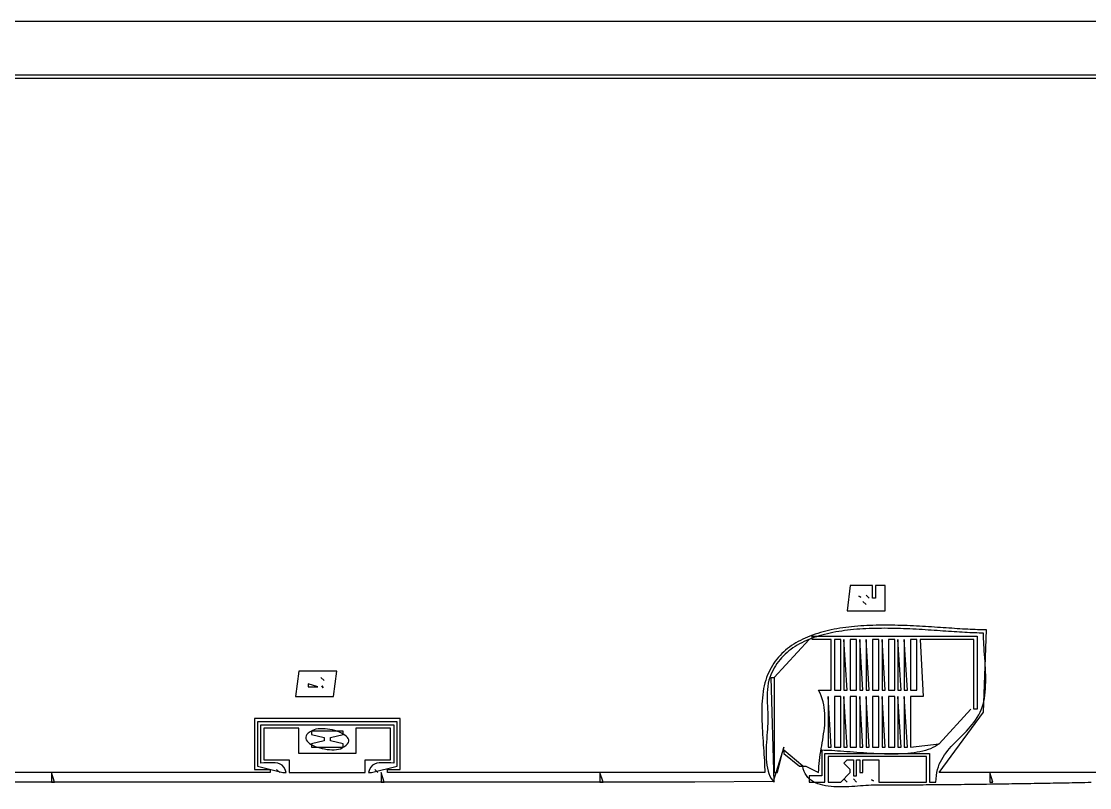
# Model space of a CAD drawing. Extents: x 0 to 1224, y 0 to 792.
# Drawn here: x 230.5 to 567.5, y 550.2 to 792 of the extents above; entities that cross this region are included whole.
import ezdxf

# ---------------------------------------------------------------- set-up
doc = ezdxf.new("R2010")
doc.units = 0
doc.layers.add('C7', color=7, linetype='CONTINUOUS')

msp = doc.modelspace()

# ---------------------------------------------------------------- linework, layer by layer
at = {"layer": 'C7'}
for points in [[(0, 792), (0, 0), (1224, 0), (1224, 792), (0, 792)], [(36, 775), (36, 18), (1206, 18), (1206, 775), (36, 775)], [(37, 774), (37, 19), (1205, 19), (1205, 774), (37, 774)], [(492, 614), (491, 606), (503, 606), (503, 614), (500, 614), (500, 610), (499, 610), (499, 614), (492, 614)], [(494.666656, 610.666687), (495.333344, 610.333313), (494.666656, 610.666687)], [(497, 611), (498, 610), (497, 611)], [(496, 609), (497, 608), (496, 609)], [(796, 555), (520, 555), (533.972229, 574), (535, 600), (534.3121, 600.0033), (533.6071, 600.0132), (532.8854, 600.0291), (532.1476, 600.0508), (531.3941, 600.0778), (530.6255, 600.1098), (529.8423, 600.1463), (529.0449, 600.187), (528.234, 600.2316), (527.41, 600.2796), (526.5735, 600.3306), (525.7249, 600.3843), (524.8648, 600.4403), (523.9936, 600.4983), (523.112, 600.5577), (522.2203, 600.6183), (521.3192, 600.6797), (520.4091, 600.7414), (519.4905, 600.8032), (518.5641, 600.8646), (517.6301, 600.9252), (516.6893, 600.9847), (515.7421, 601.0426), (514.789, 601.0987), (513.8305, 601.1525), (512.8672, 601.2037), (511.8995, 601.2518), (510.928, 601.2964), (509.9532, 601.3373), (508.9756, 601.374), (507.9957, 601.4061), (507.014, 601.4333), (506.031, 601.4552), (505.0473, 601.4713), (504.0634, 601.4814), (503.0798, 601.485), (502.0969, 601.4817), (501.1154, 601.4712), (500.1356, 601.4531), (499.1582, 601.427), (498.1837, 601.3926), (497.2125, 601.3494), (496.2452, 601.297), (495.2822, 601.2351), (494.3242, 601.1634), (493.3716, 601.0813), (492.4249, 600.9886), (491.4847, 600.8849), (490.5514, 600.7697), (489.6256, 600.6428), (488.7077, 600.5036), (487.7984, 600.3519), (486.8981, 600.1873), (486.0073, 600.0093), (485.1265, 599.8176), (484.2563, 599.6119), (483.3971, 599.3917), (482.5495, 599.1566), (481.7141, 598.9063), (480.8912, 598.6404), (480.0814, 598.3585), (479.2853, 598.0602), (478.5033, 597.7452), (477.736, 597.413), (476.9839, 597.0633), (476.2474, 596.6958), (475.5271, 596.3099), (474.8236, 595.9054), (474.1373, 595.4819), (473.4687, 595.0389), (472.8184, 594.5762), (472.1868, 594.0932), (471.5745, 593.5897), (470.9821, 593.0653), (470.4099, 592.5195), (469.8586, 591.9521), (469.3286, 591.3625), (468.8204, 590.7505), (468.3346, 590.1157), (467.8717, 589.4576), (467.4322, 588.7759), (467.0165, 588.0702), (466.6253, 587.3401), (466.259, 586.5853), (465.9182, 585.8054), (465.6034, 585)], [(568.0019, 551.8216), (567.0018, 551.8025), (566.0017, 551.7836), (565.0015, 551.7647), (564.0013, 551.7459), (563.001, 551.7271), (562.0006, 551.7085), (561.0002, 551.6899), (559.9998, 551.6715), (558.9993, 551.6531), (557.9987, 551.6349), (556.9982, 551.6168), (555.9976, 551.5988), (554.997, 551.5809), (553.9963, 551.5632), (552.9957, 551.5457), (551.995, 551.5283), (550.9942, 551.511), (549.9935, 551.4939), (548.9928, 551.477), (547.992, 551.4603), (546.9913, 551.4438), (545.9905, 551.4274), (544.9897, 551.4113), (543.989, 551.3953), (542.9882, 551.3796), (541.9875, 551.3641), (540.9867, 551.3488), (539.986, 551.3338), (538.9853, 551.319), (537.9846, 551.3044), (536.9839, 551.2901), (535.9833, 551.2761), (534.9826, 551.2623), (533.982, 551.2488), (532.9815, 551.2356), (531.9809, 551.2227), (530.9805, 551.21), (529.98, 551.1977), (528.9796, 551.1857), (527.9793, 551.1739), (526.979, 551.1625), (525.9787, 551.1515), (524.9785, 551.1407), (523.9784, 551.1303), (522.9783, 551.1203), (521.9783, 551.1106), (520.9783, 551.1012), (519.9785, 551.0923), (518.9787, 551.0837), (517.9789, 551.0754), (516.9793, 551.0676), (515.9797, 551.0602), (514.9802, 551.0531), (513.9808, 551.0465), (512.9815, 551.0403), (511.9823, 551.0345), (510.9832, 551.0291), (509.9841, 551.0241), (508.9852, 551.0196), (507.9864, 551.0156), (506.9877, 551.012), (505.9891, 551.0088), (504.9906, 551.0061), (503.9922, 551.0039), (502.994, 551.0022), (501.9958, 551.001), (500.9978, 551.0002), (500, 551), (499.2887, 550.9904), (498.536, 550.9639), (497.746, 550.9236), (496.9227, 550.8726), (496.0703, 550.814), (495.1927, 550.7512), (494.294, 550.6871), (493.3784, 550.625), (492.4498, 550.5681), (491.5125, 550.5194), (490.5703, 550.4821), (489.6275, 550.4595), (488.6881, 550.4546), (487.7561, 550.4706), (486.8356, 550.5106), (485.9308, 550.5779), (485.0456, 550.6755), (484.1842, 550.8067), (483.3506, 550.9746), (482.5489, 551.1823), (481.7832, 551.433), (481.0575, 551.7299), (480.3759, 552.0761), (479.7425, 552.4748), (479.1613, 552.9291), (478.6365, 553.4422), (478.1721, 554.0172), (477.7722, 554.6574), (477.4408, 555.3658), (477.182, 556.1456), (477, 557), (478, 557), (482, 555), (482.0263, 555.9514), (482.0819, 556.8997), (482.1632, 557.8453), (482.2665, 558.7881), (482.3882, 559.7284), (482.5248, 560.6663), (482.6726, 561.6019), (482.828, 562.5354), (482.9875, 563.467), (483.1475, 564.3968), (483.3043, 565.3249), (483.4543, 566.2516), (483.594, 567.1769), (483.7197, 568.1011), (483.8279, 569.0242), (483.915, 569.9464), (483.9773, 570.8679), (484.0112, 571.7888), (484.0132, 572.7093), (483.9797, 573.6296), (483.907, 574.5497), (483.7916, 575.4698), (483.6298, 576.3902), (483.4181, 577.3108), (483.1529, 578.232), (482.8305, 579.1538), (482.4474, 580.0764), (482, 581), (486, 581), (486, 597), (480, 597), (480, 598), (532, 598), (532, 575), (531, 575), (531, 597), (514, 597), (515, 579), (511, 579), (511, 563), (520, 564), (519.3939, 563.5776), (518.7411, 563.1912), (518.0437, 562.8395), (517.3042, 562.5211), (516.5248, 562.2347), (515.708, 561.9789), (514.856, 561.7525), (513.9711, 561.554), (513.0558, 561.3822), (512.1123, 561.2357), (511.143, 561.1131), (510.1502, 561.0132), (509.1363, 560.9346), (508.1035, 560.876), (507.0543, 560.8361), (505.9909, 560.8134), (504.9157, 560.8067), (503.8311, 560.8146), (502.7393, 560.8359), (501.6427, 560.8691), (500.5436, 560.913), (499.4444, 560.9661), (498.3474, 561.0272), (497.2549, 561.095), (496.1693, 561.1681), (495.0929, 561.2451), (494.028, 561.3247), (492.977, 561.4057), (491.9423, 561.4866), (490.926, 561.5661), (489.9307, 561.6429), (488.9586, 561.7157), (488.012, 561.7831), (487.0933, 561.8438), (486.2049, 561.8965), (485.349, 561.9397), (484.528, 561.9723), (483.7442, 561.9928), (483, 562), (483, 554), (479, 554), (479, 552), (484, 552), (484, 561), (517, 561), (517, 552), (519, 552), (519.0434, 553.0536), (519.1461, 554.055), (519.3049, 555.0076), (519.5164, 555.9144), (519.7775, 556.7788), (520.085, 557.6039), (520.4355, 558.3929), (520.826, 559.1491), (521.2531, 559.8758), (521.7136, 560.576), (522.2043, 561.2531), (522.722, 561.9102), (523.2634, 562.5506), (523.8253, 563.1775), (524.4046, 563.7941), (524.9978, 564.4037), (525.602, 565.0094), (526.2137, 565.6145), (526.8298, 566.2222), (527.447, 566.8358), (528.0621, 567.4584), (528.672, 568.0932), (529.2733, 568.7435), (529.8628, 569.4126), (530.4374, 570.1035), (530.9937, 570.8196), (531.5285, 571.5641), (532.0387, 572.3402), (532.521, 573.151), (532.9722, 574), (533.3325, 574.7952), (533.644, 575.6353), (533.9093, 576.5167), (534.1316, 577.4356), (534.3137, 578.3885), (534.4584, 579.3718), (534.5688, 580.3817), (534.6478, 581.4148), (534.6982, 582.4674), (534.7229, 583.5358), (534.7249, 584.6164), (534.7072, 585.7057), (534.6725, 586.7999), (534.6238, 587.8955), (534.5641, 588.9888), (534.4963, 590.0762), (534.4232, 591.1542), (534.3478, 592.2189), (534.273, 593.2669), (534.2017, 594.2945), (534.1369, 595.2981), (534.0813, 596.2741), (534.0381, 597.2188), (534.01, 598.1286), (534, 599), (533.3213, 599.0035), (532.6239, 599.0138), (531.9083, 599.0304), (531.1751, 599.053), (530.425, 599.0812), (529.6583, 599.1145), (528.8758, 599.1525), (528.078, 599.1948), (527.2655, 599.2411), (526.4388, 599.2909), (525.5986, 599.3439), (524.7453, 599.3995), (523.8797, 599.4574), (523.0021, 599.5172), (522.1133, 599.5785), (521.2138, 599.6409), (520.3041, 599.704), (519.3849, 599.7673), (518.4567, 599.8305), (517.5201, 599.8931), (516.5756, 599.9548), (515.6239, 600.0151), (514.6654, 600.0737), (513.7009, 600.1301), (512.7308, 600.1839), (511.7557, 600.2348), (510.7763, 600.2823), (509.793, 600.3259), (508.8064, 600.3654), (507.8172, 600.4002), (506.8259, 600.4301), (505.833, 600.4545), (504.8392, 600.4731), (503.845, 600.4855), (502.851, 600.4912), (501.8578, 600.4899), (500.8658, 600.4812), (499.8758, 600.4646), (498.8883, 600.4397), (497.9039, 600.4062), (496.923, 600.3635), (495.9464, 600.3115), (494.9746, 600.2495), (494.0081, 600.1772), (493.0475, 600.0942), (492.0934, 600.0001), (491.1464, 599.8946), (490.2071, 599.777), (489.2759, 599.6472), (488.3536, 599.5047), (487.4406, 599.349), (486.5376, 599.1797), (485.6451, 598.9965), (484.7636, 598.799), (483.8939, 598.5867), (483.0363, 598.3592), (482.1916, 598.1162), (481.3603, 597.8571), (480.5429, 597.5817), (479.74, 597.2895), (478.9522, 596.9801), (478.1801, 596.6531), (477.4243, 596.3081), (476.6853, 595.9447), (475.9637, 595.5624), (475.26, 595.1609), (474.5749, 594.7398), (473.909, 594.2986), (473.2627, 593.837), (472.6366, 593.3545), (472.0315, 592.8508), (471.4477, 592.3254), (470.8859, 591.778), (470.3466, 591.208), (469.8305, 590.6152), (469.3382, 589.9991), (468.87, 589.3593), (468.4268, 588.6953), (468.0089, 588.0069), (467.6171, 587.2936), (467.2519, 586.5549), (466.9137, 585.7905), (466.6034, 585)], [(479, 597), (468, 585), (479, 597)], [(487, 597), (487, 581), (489, 581), (489, 597), (487, 597)], [(490, 597), (490, 581), (491, 581), (490, 597)], [(492, 597), (492, 581), (494, 581), (494, 597), (492, 597)], [(495, 597), (495, 581), (496, 581), (495, 597)], [(497, 597), (497, 581), (498, 581), (497, 597)], [(499, 597), (499, 581), (501, 581), (501, 597), (499, 597)], [(502, 597), (502, 581), (503, 581), (502, 597)], [(504, 597), (504, 581), (506, 581), (506, 597), (504, 597)], [(507, 597), (507, 581), (508, 581), (507, 597)], [(509, 597), (509, 581), (510, 581), (509, 597)], [(511, 597), (511, 581), (513, 581), (513, 597), (511, 597)], [(318, 587), (317, 579), (329, 579), (330, 587), (318, 587)], [(468, 552), (467, 585), (468, 585), (468, 555), (469, 555), (471, 563), (467.682098, 552.19751), (443, 551.975281), (383, 551.949829), (215, 552)], [(325, 585), (326, 584), (325, 585)], [(465.6033, 585), (465.3173, 584.1603), (465.0662, 583.2909), (464.848, 582.3938), (464.661, 581.471), (464.5035, 580.5244), (464.3737, 579.5562), (464.2698, 578.5682), (464.1902, 577.5625), (464.1329, 576.5411), (464.0964, 575.506), (464.0787, 574.4591), (464.0782, 573.4025), (464.0931, 572.3382), (464.1217, 571.2682), (464.1621, 570.1944), (464.2127, 569.1189), (464.2716, 568.0437), (464.3372, 566.9707), (464.4076, 565.902), (464.4811, 564.8396), (464.556, 563.7855), (464.6304, 562.7416), (464.7027, 561.71), (464.771, 560.6926), (464.8336, 559.6915), (464.8888, 558.7087), (464.9348, 557.7461), (464.9698, 556.8058), (464.9921, 555.8897), (465, 555)], [(466.6033, 585), (466.3145, 584.0916), (466.0967, 583.1441), (465.9414, 582.1642), (465.8403, 581.1581), (465.7852, 580.1325), (465.7676, 579.0938), (465.7794, 578.0485), (465.8122, 577.003), (465.8576, 575.9638), (465.9074, 574.9374), (465.9533, 573.9304), (465.9869, 572.949), (466, 572), (465.9876, 571.2529), (465.9535, 570.4395), (465.9026, 569.5675), (465.8394, 568.6445), (465.7688, 567.6781), (465.6954, 566.676), (465.624, 565.6457), (465.5593, 564.5949), (465.506, 563.5313), (465.4688, 562.4623), (465.4525, 561.3958), (465.4617, 560.3392), (465.5013, 559.3002), (465.5759, 558.2864), (465.6902, 557.3056), (465.849, 556.3652), (466.057, 555.4729), (466.3189, 554.6363), (466.6394, 553.8631), (467.0233, 553.1609), (467.4752, 552.5373), (468, 552)], [(321, 583), (321, 582), (324, 582), (321, 583)], [(325.333344, 582.333313), (325.666656, 581.666687), (325.333344, 582.333313)], [(485, 579), (485, 563), (486, 563), (485, 579)], [(487, 579), (487, 563), (489, 563), (489, 579), (487, 579)], [(490, 579), (490, 563), (491, 563), (490, 579)], [(492, 579), (492, 563), (494, 563), (494, 579), (492, 579)], [(495, 579), (495, 563), (496, 563), (495, 579)], [(497, 579), (497, 563), (498, 563), (497, 579)], [(499, 579), (499, 563), (501, 563), (501, 579), (499, 579)], [(502, 579), (502, 563), (503, 563), (502, 579)], [(504, 579), (504, 563), (506, 563), (506, 579), (504, 579)], [(507, 579), (507, 563), (508, 563), (507, 579)], [(509, 579), (509, 563), (510, 563), (509, 579)], [(530, 575), (520, 564), (530, 575)], [(465, 555), (346, 555), (346, 556), (350, 556), (350, 572), (304, 572), (304, 556), (309, 556), (309, 555), (155, 555)], [(305, 571), (305, 557), (313, 555), (314, 555), (313.7002, 555.9685), (313.2756, 556.7172), (312.7393, 557.2731), (312.1045, 557.6629), (311.3841, 557.9135), (310.5914, 558.0519), (309.7393, 558.1049), (308.841, 558.0993), (307.9097, 558.062), (306.9583, 558.0199), (306, 558), (306, 570), (348, 570), (348, 558), (347.0416, 558.0199), (346.0902, 558.062), (345.1588, 558.0993), (344.2605, 558.1049), (343.4084, 558.0519), (342.6157, 557.9136), (341.8953, 557.6629), (341.2605, 557.2731), (340.7243, 556.7173), (340.2997, 555.9685), (340, 555), (341, 555), (349, 557), (349, 571), (305, 571)], [(307, 569), (307, 559), (315, 559), (315, 555), (339, 555), (339, 559), (347, 559), (347, 569), (336, 569), (336, 561), (318, 561), (318, 569), (307, 569)], [(322.318665, 568.258484), (321.574, 567.8326), (321.0033, 567.4044), (320.5958, 566.9762), (320.3411, 566.5507), (320.2288, 566.1303), (320.2482, 565.7176), (320.3888, 565.3152), (320.6402, 564.9256), (320.9919, 564.5514), (321.4334, 564.1952), (321.9541, 563.8594), (322.5435, 563.5467), (323.1911, 563.2596), (323.8865, 563.0006), (324.6191, 562.7724), (325.3785, 562.5775), (326.154, 562.4183), (326.9353, 562.2976), (327.7117, 562.2177), (328.4729, 562.1814), (329.2082, 562.1911), (329.9072, 562.2494), (330.5594, 562.3589), (331.1542, 562.522), (331.6813, 562.7415), (332.4258, 563.1672), (332.9966, 563.5954), (333.404, 564.0236), (333.6587, 564.4492), (333.7711, 564.8696), (333.7517, 565.2823), (333.611, 565.6847), (333.3596, 566.0742), (333.0079, 566.4484), (332.5665, 566.8047), (332.0458, 567.1404), (331.4564, 567.4532), (330.8087, 567.7403), (330.1133, 567.9992), (329.3807, 568.2274), (328.6213, 568.4224), (327.8458, 568.5815), (327.0646, 568.7023), (326.2881, 568.7821), (325.527, 568.8185), (324.7916, 568.8088), (324.0926, 568.7505), (323.4404, 568.641), (322.8456, 568.4779), (322.3186, 568.2585)], [(322, 568), (322, 567), (326, 566), (326, 565), (322, 564), (322, 563), (332, 563), (332, 564), (328, 565), (328, 566), (332, 567), (332, 568), (322, 568)], [(471, 562), (471, 561), (476, 557), (477, 557), (471, 562)], [(485, 560), (485, 552), (489, 552), (492, 555), (492, 556), (490, 558), (491, 559), (492, 559), (493, 559), (493, 554), (494, 554), (494, 559), (495, 559), (495, 555), (496, 555), (496, 559), (501, 559), (501, 552), (516, 552), (516, 560), (485, 560)], [(240, 555), (240, 552), (241, 552), (240, 555)], [(311, 556), (312, 555), (311, 556)], [(342, 556), (343, 555), (342, 556)], [(344, 555), (344, 552), (345, 552), (344, 555)], [(413, 555), (413, 552), (414, 552), (413, 555)], [(490, 553), (491, 552), (490, 553)], [(493, 553), (494, 552), (493, 553)], [(536, 555), (536, 552), (537, 552), (536, 555)], [(498.666656, 552.666687), (499.333344, 552.333313), (498.666656, 552.666687)]]:
    msp.add_lwpolyline(points, dxfattribs=at)

doc.saveas('drawing.dxf')
